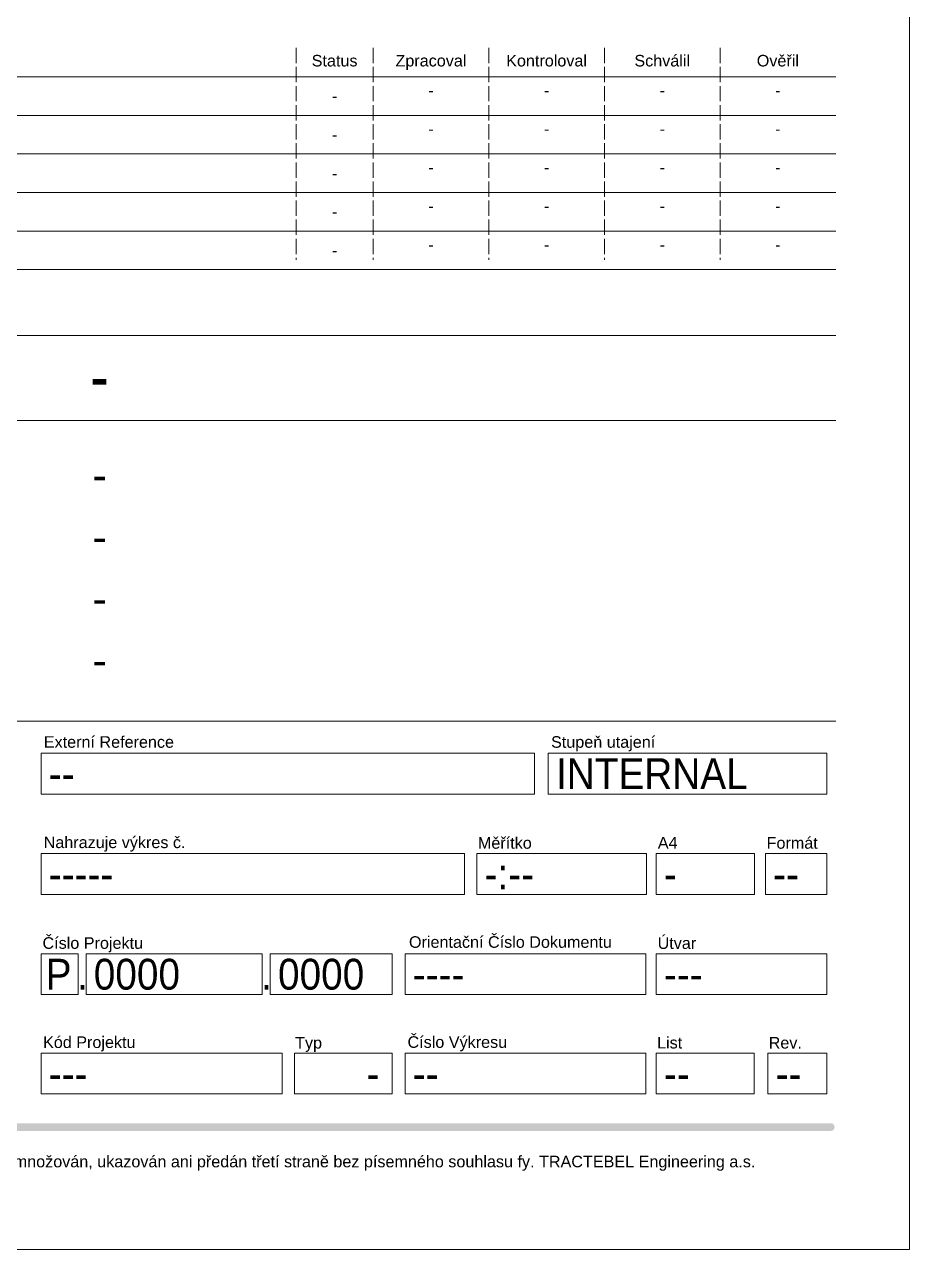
# Paper-space layout 'A1' of a CAD drawing. Header units: millimetres. Extents: x -833 to 7, y 900 to 1494.
# Drawn here: x -107.5 to 7.3, y 899.7 to 1058.5 of the extents above; entities that cross this region are included whole.
import ezdxf
from ezdxf.enums import TextEntityAlignment as Align

# ---------------------------------------------------------------- set-up
doc = ezdxf.new("R2010")
doc.units = ezdxf.units.MM
doc.header["$LTSCALE"] = 0.5
doc.linetypes.add('ACAD_ISO02W100', pattern=[15, 12, -3])
doc.layers.add('Border', color=7, linetype='Continuous', lineweight=0)
doc.layers.add('Border_TextCZ', color=7, linetype='Continuous', lineweight=0)
doc.layers.add('Border_TextCZAtr', color=7, linetype='Continuous')
doc.layers.add('BorderColor', color=7, linetype='Continuous')
doc.styles.add('Arial Unicode', font='ARIALUNI.TTF', dxfattribs={"width": 1.428571, "height": 0.007})
doc.styles.add('Arial_1.5', font='arial.ttf', dxfattribs={"height": 1.5})
doc.styles.add('Arial_4.0', font='arial.ttf', dxfattribs={"width": 0.9, "height": 4})
doc.styles.add('Arial_6.5', font='arial.ttf', dxfattribs={"width": 0.8, "height": 6.5})

# ---------------------------------------------------------------- blocks, each defined once
blk = doc.blocks.new('Flux')
at = {"layer": 'BorderColor', "linetype": 'Continuous', "lineweight": 0, "true_color": 0x00aaff}
h = blk.add_hatch(color=140, dxfattribs=at)
h.dxf.hatch_style = 1
h.paths.add_polyline_path([(-190.25, 0.49, 0.914214), (-190.25, -0.51), (-178.03, -0.51, -0.914214), (-178.03, 0.49)])
at = {"layer": 'BorderColor', "linetype": 'Continuous', "lineweight": 0, "true_color": 0x0078be}
h = blk.add_hatch(color=152, dxfattribs=at)
h.dxf.hatch_style = 1
h.paths.add_polyline_path([(-167.63, -0.51, 0.914214), (-167.63, 0.49), (-178.03, 0.49, 0.914214), (-178.03, -0.51)])
at = {"layer": 'BorderColor', "linetype": 'Continuous', "lineweight": 0, "true_color": 0x37b9c3}
h = blk.add_hatch(color=143, dxfattribs=at)
h.dxf.hatch_style = 1
h.paths.add_polyline_path([(-137.09, -0.51, -0.914214), (-137.09, 0.49), (-167.63, 0.49, -0.914214), (-167.63, -0.51)])
at = {"layer": 'BorderColor', "linetype": 'Continuous', "lineweight": 0, "true_color": 0x005a78}
h = blk.add_hatch(color=146, dxfattribs=at)
h.dxf.hatch_style = 1
h.paths.add_polyline_path([(-137.09, 0.49, 0.914214), (-137.09, -0.51), (-121.35, -0.51, 0.914214), (-121.35, 0.49)])
at = {"layer": 'BorderColor', "linetype": 'Continuous', "lineweight": 0, "true_color": 0x00aaff}
h = blk.add_hatch(color=140, dxfattribs=at)
h.dxf.hatch_style = 1
h.paths.add_polyline_path([(-100.47, -0.51, -0.914214), (-100.47, 0.49), (-121.35, 0.49, -0.914214), (-121.35, -0.51)])
at = {"layer": 'BorderColor', "linetype": 'Continuous', "lineweight": 0, "true_color": 0x0078be}
h = blk.add_hatch(color=152, dxfattribs=at)
h.dxf.hatch_style = 1
h.paths.add_polyline_path([(-100.47, 0.49, 0.914214), (-100.47, -0.51), (-85.42, -0.51, 0.914214), (-85.42, 0.49)])
at = {"layer": 'BorderColor', "linetype": 'Continuous', "lineweight": 0, "true_color": 0x91c896}
h = blk.add_hatch(color=113, dxfattribs=at)
h.dxf.hatch_style = 1
h.paths.add_polyline_path([(-85.42, 0.49, -0.914214), (-85.42, -0.51), (-71.75, -0.51, -0.914214), (-71.75, 0.49)])
at = {"layer": 'BorderColor', "linetype": 'Continuous', "lineweight": 0, "true_color": 0x005a78}
h = blk.add_hatch(color=146, dxfattribs=at)
h.dxf.hatch_style = 1
h.paths.add_polyline_path([(-71.75, 0.49, 0.914214), (-71.75, -0.51), (-53.68, -0.51, 0.914214), (-53.68, 0.49)])
at = {"layer": 'BorderColor', "linetype": 'Continuous', "lineweight": 0, "true_color": 0x37b9c3}
h = blk.add_hatch(color=143, dxfattribs=at)
h.dxf.hatch_style = 1
h.paths.add_polyline_path([(-53.68, 0.49, -0.914214), (-53.68, -0.51), (-42.64, -0.51, -0.914214), (-42.64, 0.49)])
at = {"layer": 'BorderColor', "linetype": 'Continuous', "lineweight": 0, "true_color": 0x0078be}
h = blk.add_hatch(color=152, dxfattribs=at)
h.dxf.hatch_style = 1
h.paths.add_polyline_path([(-42.64, 0.49, 0.914214), (-42.64, -0.51), (-29.31, -0.51, 0.914214), (-29.31, 0.49)])
at = {"layer": 'BorderColor', "linetype": 'Continuous', "lineweight": 0, "true_color": 0x00aaff}
h = blk.add_hatch(color=140, dxfattribs=at)
h.dxf.hatch_style = 1
h.paths.add_polyline_path([(-29.31, 0.49, -0.914214), (-29.31, -0.51), (-0.45, -0.51, 0.914214), (-0.45, 0.49)])
blk = doc.blocks.new('A1_v03_CZ')
at = {"layer": 'Border'}
blk.add_line((639.58, 152.06), (829.58, 152.06), dxfattribs=at)
at = {"layer": 'Border', "color": 7, "linetype": 'Continuous', "lineweight": 0, "flags": 128}
blk.add_lwpolyline([(0, 0), (840, 0), (840, 594), (0, 594)], close=True, dxfattribs=at)
at = {"layer": 'Border', "linetype": 'ACAD_ISO02W100', "ltscale": 0.33}
for points in [[(760.42, 155.81), (760.42, 128.31)], [(770.42, 155.81), (770.42, 128.31)], [(785.42, 155.81), (785.42, 128.31)], [(800.42, 155.81), (800.42, 128.31)], [(815.42, 155.81), (815.42, 128.31)]]:
    blk.add_lwpolyline(points, dxfattribs=at)
at = {"layer": 'Border'}
for points in [[(639.58, 152.06), (830.42, 152.06)], [(639.58, 147.06), (830.42, 147.06)], [(639.58, 142.06), (830.42, 142.06)], [(639.58, 137.06), (830.42, 137.06)], [(639.58, 132.06), (830.42, 132.06)], [(639.58, 127.06), (830.42, 127.06)], [(639.58, 118.5), (830.42, 118.5)], [(639.58, 107.5), (830.42, 107.5)], [(639.58, 68.5), (830.42, 68.5)]]:
    blk.add_lwpolyline(points, dxfattribs=at)
for points in [[(727.34, 59.05), (791.34, 59.05), (791.34, 64.34), (727.34, 64.34)], [(793.14, 59.05), (829.29, 59.05), (829.29, 64.34), (793.14, 64.34)], [(727.34, 46.05), (782.27, 46.05), (782.27, 51.34), (727.34, 51.34)], [(783.88, 46.05), (805.89, 46.05), (805.89, 51.34), (783.88, 51.34)], [(807.14, 46.05), (819.87, 46.05), (819.87, 51.34), (807.14, 51.34)], [(821.3, 46.05), (829.29, 46.05), (829.29, 51.34), (821.3, 51.34)], [(727.34, 33.05), (732.14, 33.05), (732.14, 38.34), (727.34, 38.34)], [(733.18, 33.05), (756.04, 33.05), (756.04, 38.34), (733.18, 38.34)], [(757.08, 33.05), (772.89, 33.05), (772.89, 38.34), (757.08, 38.34)], [(774.56, 33.05), (805.8, 33.05), (805.8, 38.34), (774.56, 38.34)], [(807.14, 33.05), (829.29, 33.05), (829.29, 38.34), (807.14, 38.34)], [(727.34, 20.17), (758.63, 20.17), (758.63, 25.46), (727.34, 25.46)], [(760.2, 20.17), (772.89, 20.17), (772.89, 25.46), (760.2, 25.46)], [(774.56, 20.17), (805.8, 20.17), (805.8, 25.46), (774.56, 25.46)], [(807.14, 20.17), (819.83, 20.17), (819.83, 25.46), (807.14, 25.46)], [(821.64, 20.17), (829.29, 20.17), (829.29, 25.46), (821.64, 25.46)]]:
    blk.add_lwpolyline(points, close=True, dxfattribs=at)
at = {"layer": 'BorderColor', "color": 7, "linetype": 'Continuous', "lineweight": 0}
blk.add_blockref('Flux', (830.28, 15.89), dxfattribs=at)
at = {"layer": 'Border', "style": 'Arial_4.0', "width": 0.9}
for p in [(732.02, 35.69), (755.88, 35.69)]:
    blk.add_text('.', height=4, dxfattribs=at).set_placement(p, align=Align.MIDDLE_LEFT)
at = {"layer": 'Border_TextCZ', "color": 7, "linetype": 'Continuous', "lineweight": 0, "style": 'Arial_1.5'}
blk.add_text('Status', height=1.5, dxfattribs=at).set_placement((765.42, 154.15), align=Align.MIDDLE_CENTER)
at = {"layer": 'Border_TextCZ', "color": 7, "linetype": 'Continuous', "lineweight": 13, "style": 'Arial_1.5'}
for s, p in [('Zpracoval', (777.92, 154.15)), ('Kontroloval', (792.92, 154.15)), ('Schválil', (807.92, 154.15)), ('Ověřil', (822.92, 154.15))]:
    blk.add_text(s, height=1.5, dxfattribs=at).set_placement(p, align=Align.MIDDLE_CENTER)
at = {"layer": 'Border_TextCZ', "color": 7, "linetype": 'Continuous', "lineweight": 0}
for s, style, p in [('Externí Reference', 'Arial_1.5', (727.7, 65.81)), ('Stupeň utajení', 'Arial Unicode', (793.5, 65.81)), ('Nahrazuje výkres č.', 'Arial_1.5', (727.68, 52.8)), ('Měřítko', 'Arial_1.5', (784.01, 52.72)), ('A4', 'Arial_1.5', (807.35, 52.74)), ('Formát', 'Arial_1.5', (821.46, 52.72)), ('Číslo Projektu', 'Arial_1.5', (727.53, 39.74)), ('Orientační Číslo Dokumentu', 'Arial_1.5', (775.07, 39.87)), ('Útvar', 'Arial_1.5', (807.32, 39.73)), ('Kód Projektu', 'Arial_1.5', (727.6, 26.88)), ('Typ', 'Arial_1.5', (760.3, 26.81)), ('Číslo Výkresu', 'Arial_1.5', (774.88, 26.9)), ('List', 'Arial_1.5', (807.25, 26.82)), ('Rev.', 'Arial_1.5', (821.73, 26.81)), ('UPOZORNĚNÍ! Tento výkres je majetkem fy. TRACTEBEL Engineering a.s. Nesmí být rozmnožován, ukazován ani předán třetí straně bez písemného souhlasu fy. TRACTEBEL Engineering a.s.', 'Arial Unicode', (639.85, 11.41))]:
    blk.add_text(s, height=1.5, dxfattribs=dict(at, style=style)).set_placement(p, align=Align.MIDDLE_LEFT)
at = {"layer": 'Border_TextCZAtr', "style": 'Arial_1.5'}
for tag, p in [('name1-5', (777.92, 149.56)), ('name2-5', (792.92, 149.56)), ('name3-5', (807.92, 149.56)), ('name4-5', (822.92, 149.56)), ('name1-4', (777.92, 144.56)), ('name2-4', (792.92, 144.56)), ('name3-4', (807.92, 144.56)), ('name4-4', (822.92, 144.56)), ('name1-3', (777.92, 139.56)), ('name2-3', (792.92, 139.56)), ('name3-3', (807.92, 139.56)), ('name4-3', (822.92, 139.56)), ('name1-2', (777.92, 134.56)), ('name2-2', (792.92, 134.56)), ('name3-2', (807.92, 134.56)), ('name4-2', (822.92, 134.56)), ('name1-1', (777.92, 129.56)), ('name2-1', (792.92, 129.56)), ('name3-1', (807.92, 129.56)), ('name4-1', (822.92, 129.56))]:
    blk.add_attdef(tag, text='', height=1.5, dxfattribs=at).set_placement(p, align=Align.CENTER)
for tag, p in [('rev-5', (643.5, 149.56)), ('date-5', (654.92, 149.56)), ('status-5', (765.42, 149.56)), ('rev-4', (643.5, 144.56)), ('date-4', (654.92, 144.56)), ('status-4', (765.42, 144.56)), ('rev-3', (643.5, 139.56)), ('date-3', (654.92, 139.56)), ('status-3', (765.42, 139.56)), ('rev-2', (643.5, 134.56)), ('date-2', (654.92, 134.56)), ('status-2', (765.42, 134.56)), ('rev-1', (643.5, 129.56)), ('date-1', (654.92, 129.56)), ('status-1', (765.42, 129.56))]:
    blk.add_attdef(tag, text='', height=1.5, dxfattribs=at).set_placement(p, align=Align.MIDDLE)
for tag, p in [('description-5', (663.42, 149.56)), ('description-4', (663.42, 144.56)), ('description-3', (663.42, 139.56)), ('description-2', (663.42, 134.56)), ('description-1', (663.42, 129.56))]:
    blk.add_attdef(tag, text='', height=1.5, dxfattribs=at).set_placement(p, align=Align.MIDDLE_LEFT)
at = {"layer": 'Border_TextCZAtr', "style": 'Arial_6.5', "width": 0.8}
blk.add_attdef('SUBJECT1', text='', height=6.5, dxfattribs=at).set_placement((734.94, 113.25), align=Align.MIDDLE_CENTER)
at = {"layer": 'Border_TextCZAtr', "style": 'Arial_4.0'}
for tag, p in [('SUBJECT2', (734.94, 100.42)), ('SUBJECT3', (734.94, 92.42)), ('SUBJECT4', (734.94, 84.42)), ('SUBJECT5', (734.94, 76.42))]:
    blk.add_attdef(tag, text='', height=4, dxfattribs=at).set_placement(p, align=Align.MIDDLE_CENTER)
at = {"layer": 'Border_TextCZAtr', "style": 'Arial_4.0', "width": 0.9}
for tag, p in [('EXTREF', (728.34, 61.7)), ('CONFIDENT', (794.14, 61.7)), ('scale', (784.88, 48.7)), ('sheet', (808.14, 48.7)), ('size', (822.3, 48.7)), ('REPLACES', (728.34, 48.7)), ('TYPPROJ', (727.94, 35.69)), ('PROJ_NUM', (734.18, 35.69)), ('TASK', (758.08, 35.69)), ('OCD', (775.56, 35.69)), ('ISSUER', (808.14, 35.69)), ('INDICATOR', (728.34, 22.81)), ('X', (769.57, 22.81)), ('NUMBER', (775.56, 22.81)), ('FOLIO', (808.14, 22.81)), ('REV', (822.64, 22.81))]:
    blk.add_attdef(tag, text='', height=4, dxfattribs=at).set_placement(p, align=Align.MIDDLE_LEFT)
at = {"layer": 'Border_TextCZAtr', "color": 7, "linetype": 'Continuous', "lineweight": 0, "style": 'Arial_4.0', "width": 0.9, "flags": 10}
blk.add_attdef('TP-', text='', height=4, dxfattribs=at).set_placement((761.2, 22.81), align=Align.MIDDLE_LEFT)

psp = doc.layouts.new('A1')

# ---------------------------------------------------------------- block references
at = {"layer": 'Border'}
ref = psp.add_blockref('A1_v03_CZ', (-832.66, 899.69), dxfattribs=at)
ref.add_attrib('SUBJECT1', '-', dxfattribs={"layer": 'Border_TextCZAtr', "height": 6.5, "style": 'Arial_6.5', "width": 0.8}).set_placement((-97.72, 1012.95), align=Align.MIDDLE_CENTER)
ref.add_attrib('SUBJECT2', '-', dxfattribs={"layer": 'Border_TextCZAtr', "height": 4, "style": 'Arial_4.0'}).set_placement((-97.72, 1000.11), align=Align.MIDDLE_CENTER)
ref.add_attrib('SUBJECT3', '-', dxfattribs={"layer": 'Border_TextCZAtr', "height": 4, "style": 'Arial_4.0'}).set_placement((-97.72, 992.11), align=Align.MIDDLE_CENTER)
ref.add_attrib('SUBJECT4', '-', dxfattribs={"layer": 'Border_TextCZAtr', "height": 4, "style": 'Arial_4.0'}).set_placement((-97.72, 984.11), align=Align.MIDDLE_CENTER)
ref.add_attrib('SUBJECT5', '-', dxfattribs={"layer": 'Border_TextCZAtr', "height": 4, "style": 'Arial_4.0'}).set_placement((-97.72, 976.11), align=Align.MIDDLE_CENTER)
ref.add_attrib('EXTREF', '--', dxfattribs={"layer": 'Border_TextCZAtr', "height": 4, "style": 'Arial_4.0', "width": 0.9}).set_placement((-104.32, 961.39), align=Align.MIDDLE_LEFT)
ref.add_attrib('CONFIDENT', 'INTERNAL', dxfattribs={"layer": 'Border_TextCZAtr', "height": 4, "style": 'Arial_4.0', "width": 0.9}).set_placement((-38.52, 961.39), align=Align.MIDDLE_LEFT)
ref.add_attrib('status-1', '-', dxfattribs={"layer": 'Border_TextCZAtr', "height": 1.5, "style": 'Arial_1.5'}).set_placement((-67.24, 1029.25), align=Align.MIDDLE)
ref.add_attrib('status-2', '-', dxfattribs={"layer": 'Border_TextCZAtr', "height": 1.5, "style": 'Arial_1.5'}).set_placement((-67.24, 1034.25), align=Align.MIDDLE)
ref.add_attrib('status-3', '-', dxfattribs={"layer": 'Border_TextCZAtr', "height": 1.5, "style": 'Arial_1.5'}).set_placement((-67.24, 1039.25), align=Align.MIDDLE)
ref.add_attrib('status-4', '-', dxfattribs={"layer": 'Border_TextCZAtr', "height": 1.5, "style": 'Arial_1.5'}).set_placement((-67.24, 1044.25), align=Align.MIDDLE)
ref.add_attrib('status-5', '-', dxfattribs={"layer": 'Border_TextCZAtr', "height": 1.5, "style": 'Arial_1.5'}).set_placement((-67.24, 1049.25), align=Align.MIDDLE)
ref.add_attrib('name1-1', '-', dxfattribs={"layer": 'Border_TextCZAtr', "height": 1.5, "style": 'Arial_1.5'}).set_placement((-54.74, 1029.25), align=Align.CENTER)
ref.add_attrib('name1-2', '-', dxfattribs={"layer": 'Border_TextCZAtr', "height": 1.5, "style": 'Arial_1.5'}).set_placement((-54.74, 1034.25), align=Align.CENTER)
ref.add_attrib('name1-3', '-', dxfattribs={"layer": 'Border_TextCZAtr', "height": 1.5, "style": 'Arial_1.5'}).set_placement((-54.74, 1039.25), align=Align.CENTER)
ref.add_attrib('name1-4', '-', dxfattribs={"layer": 'Border_TextCZAtr', "height": 1.5, "style": 'Arial_1.5'}).set_placement((-54.74, 1044.25), align=Align.CENTER)
ref.add_attrib('name1-5', '-', dxfattribs={"layer": 'Border_TextCZAtr', "height": 1.5, "style": 'Arial_1.5'}).set_placement((-54.74, 1049.25), align=Align.CENTER)
ref.add_attrib('name2-1', '-', dxfattribs={"layer": 'Border_TextCZAtr', "height": 1.5, "style": 'Arial_1.5'}).set_placement((-39.74, 1029.25), align=Align.CENTER)
ref.add_attrib('name2-2', '-', dxfattribs={"layer": 'Border_TextCZAtr', "height": 1.5, "style": 'Arial_1.5'}).set_placement((-39.74, 1034.25), align=Align.CENTER)
ref.add_attrib('name2-3', '-', dxfattribs={"layer": 'Border_TextCZAtr', "height": 1.5, "style": 'Arial_1.5'}).set_placement((-39.74, 1039.25), align=Align.CENTER)
ref.add_attrib('name2-4', '-', dxfattribs={"layer": 'Border_TextCZAtr', "height": 1.5, "style": 'Arial_1.5'}).set_placement((-39.74, 1044.25), align=Align.CENTER)
ref.add_attrib('name2-5', '-', dxfattribs={"layer": 'Border_TextCZAtr', "height": 1.5, "style": 'Arial_1.5'}).set_placement((-39.74, 1049.25), align=Align.CENTER)
ref.add_attrib('name3-1', '-', dxfattribs={"layer": 'Border_TextCZAtr', "height": 1.5, "style": 'Arial_1.5'}).set_placement((-24.74, 1029.25), align=Align.CENTER)
ref.add_attrib('name3-2', '-', dxfattribs={"layer": 'Border_TextCZAtr', "height": 1.5, "style": 'Arial_1.5'}).set_placement((-24.74, 1034.25), align=Align.CENTER)
ref.add_attrib('name3-3', '-', dxfattribs={"layer": 'Border_TextCZAtr', "height": 1.5, "style": 'Arial_1.5'}).set_placement((-24.74, 1039.25), align=Align.CENTER)
ref.add_attrib('name3-4', '-', dxfattribs={"layer": 'Border_TextCZAtr', "height": 1.5, "style": 'Arial_1.5'}).set_placement((-24.74, 1044.25), align=Align.CENTER)
ref.add_attrib('name3-5', '-', dxfattribs={"layer": 'Border_TextCZAtr', "height": 1.5, "style": 'Arial_1.5'}).set_placement((-24.74, 1049.25), align=Align.CENTER)
ref.add_attrib('name4-1', '-', dxfattribs={"layer": 'Border_TextCZAtr', "height": 1.5, "style": 'Arial_1.5'}).set_placement((-9.74, 1029.25), align=Align.CENTER)
ref.add_attrib('name4-2', '-', dxfattribs={"layer": 'Border_TextCZAtr', "height": 1.5, "style": 'Arial_1.5'}).set_placement((-9.74, 1034.25), align=Align.CENTER)
ref.add_attrib('name4-3', '-', dxfattribs={"layer": 'Border_TextCZAtr', "height": 1.5, "style": 'Arial_1.5'}).set_placement((-9.74, 1039.25), align=Align.CENTER)
ref.add_attrib('name4-4', '-', dxfattribs={"layer": 'Border_TextCZAtr', "height": 1.5, "style": 'Arial_1.5'}).set_placement((-9.74, 1044.25), align=Align.CENTER)
ref.add_attrib('name4-5', '-', dxfattribs={"layer": 'Border_TextCZAtr', "height": 1.5, "style": 'Arial_1.5'}).set_placement((-9.74, 1049.25), align=Align.CENTER)
ref.add_attrib('REPLACES', '-----', dxfattribs={"layer": 'Border_TextCZAtr', "height": 4, "style": 'Arial_4.0', "width": 0.9}).set_placement((-104.32, 948.39), align=Align.MIDDLE_LEFT)
ref.add_attrib('scale', '-:--', dxfattribs={"layer": 'Border_TextCZAtr', "height": 4, "style": 'Arial_4.0', "width": 0.9}).set_placement((-47.79, 948.39), align=Align.MIDDLE_LEFT)
ref.add_attrib('sheet', '-', dxfattribs={"layer": 'Border_TextCZAtr', "height": 4, "style": 'Arial_4.0', "width": 0.9}).set_placement((-24.52, 948.39), align=Align.MIDDLE_LEFT)
ref.add_attrib('size', '--', dxfattribs={"layer": 'Border_TextCZAtr', "height": 4, "style": 'Arial_4.0', "width": 0.9}).set_placement((-10.36, 948.39), align=Align.MIDDLE_LEFT)
ref.add_attrib('TYPPROJ', 'P', dxfattribs={"layer": 'Border_TextCZAtr', "height": 4, "style": 'Arial_4.0', "width": 0.9}).set_placement((-104.72, 935.39), align=Align.MIDDLE_LEFT)
ref.add_attrib('TASK', '0000', dxfattribs={"layer": 'Border_TextCZAtr', "height": 4, "style": 'Arial_4.0', "width": 0.9}).set_placement((-74.58, 935.39), align=Align.MIDDLE_LEFT)
ref.add_attrib('X', '-', dxfattribs={"layer": 'Border_TextCZAtr', "height": 4, "style": 'Arial_4.0', "width": 0.9}).set_placement((-63.09, 922.5), align=Align.MIDDLE_LEFT)
ref.add_attrib('NUMBER', '--', dxfattribs={"layer": 'Border_TextCZAtr', "height": 4, "style": 'Arial_4.0', "width": 0.9}).set_placement((-57.1, 922.5), align=Align.MIDDLE_LEFT)
ref.add_attrib('FOLIO', '--', dxfattribs={"layer": 'Border_TextCZAtr', "height": 4, "style": 'Arial_4.0', "width": 0.9}).set_placement((-24.52, 922.5), align=Align.MIDDLE_LEFT)
ref.add_attrib('REV', '--', dxfattribs={"layer": 'Border_TextCZAtr', "height": 4, "style": 'Arial_4.0', "width": 0.9}).set_placement((-10.02, 922.5), align=Align.MIDDLE_LEFT)
ref.add_attrib('ISSUER', '---', dxfattribs={"layer": 'Border_TextCZAtr', "height": 4, "style": 'Arial_4.0', "width": 0.9}).set_placement((-24.52, 935.39), align=Align.MIDDLE_LEFT)
ref.add_attrib('OCD', '----', dxfattribs={"layer": 'Border_TextCZAtr', "height": 4, "style": 'Arial_4.0', "width": 0.9}).set_placement((-57.1, 935.39), align=Align.MIDDLE_LEFT)
ref.add_attrib('PROJ_NUM', '0000', dxfattribs={"layer": 'Border_TextCZAtr', "height": 4, "style": 'Arial_4.0', "width": 0.9}).set_placement((-98.48, 935.39), align=Align.MIDDLE_LEFT)
ref.add_attrib('INDICATOR', '---', dxfattribs={"layer": 'Border_TextCZAtr', "height": 4, "style": 'Arial_4.0', "width": 0.9}).set_placement((-104.32, 922.5), align=Align.MIDDLE_LEFT)

doc.saveas('drawing.dxf')
